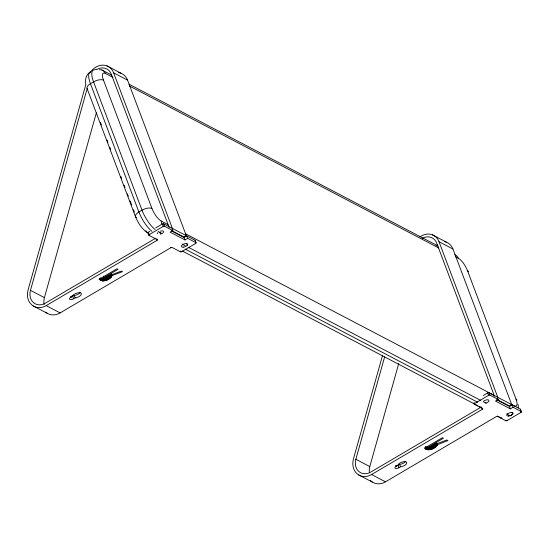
<?xml version="1.0" encoding="UTF-8"?>
<svg xmlns="http://www.w3.org/2000/svg" width="549" height="549" viewBox="0 0 549 549"><rect width="100%" height="100%" fill="white"/><g stroke="black" fill="none" stroke-linecap="round" stroke-linejoin="round"><path stroke-width="0.82" d="M111.317 274.026C113.032 279.427 102.889 282.9 99.053 279.345L117.006 268.777L118.049 269.319L103.836 277.691L103.233 276.085M437.306 444.779L447.915 440.572L446.776 439.982L429.229 446.605L443.441 438.232L442.398 437.69L424.446 448.259C428.35 451.806 438.287 448.355 436.709 442.94M157.24 233.696L157.776 232.618M85.843 84.471L28.088 289.893A15.756 13.169 -62.4 0 0 31.753 304.894A15.756 13.169 -62.4 0 0 46.185 305.621L60.115 312.916L170.897 247.702A0.954 0.419 -20.7 0 1 172.139 247.489L180.491 251.861A0.954 0.419 -20.7 0 0 181.733 251.648L195.725 243.413A0.954 0.419 -20.7 0 0 196.041 242.713L195.135 240.304L186.777 235.926L184.052 237.532L171.425 230.916M155.319 238.438L45.279 303.22A12.888 10.774 -62.4 0 1 33.468 302.616A12.888 10.774 -62.4 0 1 30.47 290.346L87.298 88.224M44.208 304.523A12.888 10.774 -62.4 0 1 44.4 297.64L96.356 112.84M382.468 355.677L353.481 458.806A15.756 13.169 -62.4 0 0 357.138 473.808A15.756 13.169 -62.4 0 0 371.577 474.535L385.508 481.83L496.282 416.616A0.954 0.419 -20.7 0 1 497.524 416.403L505.883 420.774A0.954 0.419 -20.7 0 0 507.125 420.561L521.118 412.326A0.954 0.419 -20.7 0 0 521.433 411.626L520.521 409.218L512.162 404.839L509.445 406.445L496.818 399.83M481.446 406.919L370.671 472.133A12.888 10.774 -62.4 0 1 358.854 471.529A12.888 10.774 -62.4 0 1 355.862 459.259L384.623 356.96M369.429 472.62A12.888 10.774 -62.4 0 1 369.793 466.554L398.78 363.431M89.844 72.242C86.001 74.76 84.944 79.653 85.781 83.942M427.108 449.59L426.202 447.181L430.402 446.865L435.378 443.983L436.283 446.392M101.091 280.415L100.186 278.014C103.473 279.386 107.069 277.293 109.67 275.358L110.575 277.767M46.185 305.621L156.966 240.407A0.954 0.419 -20.7 0 0 157.275 239.707L148.916 235.329L148.01 232.927A0.954 0.419 -20.7 0 1 148.326 232.227L149.795 231.355M155.69 227.89L162.319 223.985A0.954 0.419 -20.7 0 1 163.561 223.772L171.919 228.151L172.825 230.553L170.101 232.158L184.965 239.934L187.683 238.335L196.041 242.713M148.916 235.329A0.954 0.419 -20.7 0 1 149.232 234.629L163.225 226.394A0.954 0.419 -20.7 0 1 164.467 226.181L172.825 230.553M70.807 297.332L72.358 296.412A4.776 2.1 -20.7 0 1 77.759 292.871A4.776 2.1 -20.7 0 1 81.197 294.669A4.776 2.1 -20.7 0 1 75.144 297.874L73.593 298.786A2.862 1.263 -20.7 0 1 69.867 299.431A2.862 1.263 -20.7 0 1 70.807 297.332L70.505 296.529M70.855 297.091A2.862 1.263 -20.7 0 0 72.681 296.385L74.239 295.465A4.776 2.1 -20.7 0 0 80.154 292.487M118.495 72.557A15.756 13.169 -62.4 0 1 127.553 80.113L186.31 235.686L183.977 237.058L172.249 230.916M483.292 395.5L487.704 392.899A0.954 0.419 -20.7 0 1 488.946 392.686L497.305 397.064L498.218 399.466L495.493 401.072L510.35 408.847L513.075 407.248L521.433 411.626M371.577 474.535L482.351 409.321A0.954 0.419 -20.7 0 0 482.667 408.621L474.309 404.242A0.954 0.419 -20.7 0 1 474.624 403.542L488.617 395.307A0.954 0.419 -20.7 0 1 489.859 395.095L498.218 399.466M396.193 466.238L397.751 465.326A4.776 2.1 -20.7 0 1 403.151 461.784A4.776 2.1 -20.7 0 1 406.583 463.582A4.776 2.1 -20.7 0 1 400.537 466.787L398.979 467.7A2.862 1.263 -20.7 0 1 395.259 468.345A2.862 1.263 -20.7 0 1 396.193 466.238L395.891 465.442M395.355 466.122A2.862 1.263 -20.7 0 0 398.073 465.291L399.631 464.379A4.776 2.1 -20.7 0 0 405.546 461.4M444.697 241.622A15.756 13.169 -62.4 0 1 452.946 249.026L511.702 404.599L509.369 405.972L496.907 399.446M483.841 400.976L485.68 400.097A3.342 1.469 -20.7 0 1 488.967 400.619A3.342 1.469 -20.7 0 1 485.92 403.131L485.618 402.328M103.836 277.691L121.391 271.069L122.523 271.659L111.927 275.632M96.35 69.16L93.975 69.998A19.098 6.259 59.5 0 0 93.556 81.87L142.013 210.185A19.098 6.259 59.5 0 0 155.051 229.53M106.931 65.88L120.862 73.175M432.324 234.794L446.255 242.088M372.394 482.091L358.463 474.796M47.008 313.177L33.077 305.882M419.923 236.88A15.756 13.169 -62.4 0 1 439.015 241.732L452.946 249.026M89.892 72.948A15.756 13.169 -62.4 0 1 102.752 65.132A15.756 13.169 -62.4 0 1 113.622 72.818L127.553 80.113M101.888 69.984L111.694 75.117M129.036 84.196L438.191 246.069M99.348 69.785A7.638 6.382 -62.4 0 1 105.422 73.449L112.964 77.395M129.557 86.083L438.706 247.956M455.299 256.644L458.312 258.222A11.46 3.754 59.5 0 1 467.522 270.76A7.638 3.363 -20.7 0 1 468.469 271.782M105.422 73.449A11.46 3.754 59.5 0 0 103.487 80.154L151.949 208.462A11.46 3.754 59.5 0 0 161.152 221.007L167.939 224.562M185.281 233.641L494.436 395.513M511.023 404.194L514.042 405.78A11.46 3.754 59.5 0 0 515.978 399.068L467.522 270.76M511.702 404.599L497.771 397.304L439.015 241.732M186.31 235.686L172.379 228.391L113.622 72.818M158.112 231.479L161.125 233.057M182.241 244.113L185.253 245.691M188.273 247.27L480.835 400.454M483.099 401.642L486.112 403.22M510.241 415.854L507.228 414.275L506.912 413.472M185.164 249.102L477.726 402.287M182.316 250.996L477.898 405.759M479.407 406.548L480.917 407.337M498.259 416.416L502.026 418.393A7.638 6.382 -62.4 0 1 500.53 417.645M355.862 459.259L369.793 466.554M30.47 290.346L44.4 297.64M147.008 232.337C141.422 228.659 138.012 222.599 135.452 216.594L86.989 88.286A7.638 3.363 -20.7 0 1 90.448 83.702L93.556 81.87A7.638 3.363 -20.7 0 1 103.487 80.154M520.665 411.119L520.816 411.524M520.967 411.922L521.118 412.326M512.162 404.839L513.075 407.248M512.066 412.628L512.677 414.234M509.445 406.445L510.35 408.847M506.974 420.163L507.125 420.561M505.732 420.376L505.883 420.774M494.532 396.275L436.681 243.104A12.888 10.774 -62.4 0 0 422.099 238.458M488.946 392.686L489.859 395.095M497.373 415.998L497.524 416.403M487.704 392.899L488.617 395.307M482.516 408.223L482.667 408.621M481.748 407.715L482.351 409.321M474.322 402.74L474.624 403.542M473.856 403.041L474.309 404.242M436.681 443.304L437.285 444.903M436.64 443.427L437.251 445.033M436.537 443.688L437.141 445.294M436.084 443.153L436.99 445.562M436.187 444.223L436.798 445.829M435.652 443.709L436.558 446.111M435.062 444.271L435.968 446.68M434.712 444.56L435.618 446.961M434.341 444.834L435.247 447.236M433.95 445.102L434.856 447.504M433.538 445.363L434.444 447.764M432.983 445.685L433.895 448.094M432.687 445.857L433.593 448.259M432.379 446.014L433.291 448.423M432.104 446.159L433.01 448.56M431.823 446.296L432.729 448.698M431.349 446.502L432.255 448.91M430.869 446.701L431.775 449.103M430.402 446.865L431.315 449.274M429.936 447.016L430.848 449.418M429.496 447.133L430.409 449.535M429.064 447.229L429.977 449.638M428.639 447.305L429.544 449.713M428.227 447.353L429.133 449.761M427.925 447.38L428.838 449.782M427.637 447.387L428.543 449.789M427.355 447.38L428.268 449.789M427.156 447.366L428.069 449.775M426.964 447.346L427.877 449.755M426.738 447.311L427.644 449.72M426.518 447.27L427.431 449.679M425.907 447.071L426.82 449.48M425.571 446.927L426.484 449.329M425.365 446.817L426.271 449.226M425.255 447.401L425.859 449M425.077 447.305L425.681 448.904M399.631 464.379L400.537 466.787M398.073 465.291L398.979 467.7M195.574 243.008L195.725 243.413M186.777 235.926L187.683 238.335M186.681 243.715L187.284 245.321M184.052 237.532L184.965 239.934M181.582 251.25L181.733 251.648M180.189 251.065L180.34 251.463M169.14 227.361L111.289 74.19A12.888 10.774 -62.4 0 0 96.706 69.545M163.561 223.772L164.467 226.181M162.319 223.985L163.225 226.394M170.739 247.304L170.897 247.702M159.924 232.611L160.528 234.217A3.342 1.469 -20.7 0 0 163.575 231.705A3.342 1.469 -20.7 0 0 160.287 231.184M156.973 238.904L157.275 239.707M156.513 239.206L156.966 240.407M148.326 232.227L149.232 234.629M100.501 122.571L101.4 124.952M107.082 140.002L107.981 142.376M109.779 147.125L110.672 149.5M120.842 176.435L121.741 178.809M124.136 185.143L125.035 187.518M127.423 193.859L128.322 196.233M130.12 200.982L131.616 204.949M133.407 209.697L134.306 212.072M111.323 274.143L111.927 275.749M111.289 274.39L111.859 276.12M111.145 274.774L111.749 276.38M110.994 275.042L111.598 276.648M110.5 274.514L111.406 276.916M111.166 277.197L110.26 274.795L110.898 277.478M109.32 275.646L110.232 278.048M108.949 275.921L109.862 278.322M108.558 276.188L109.464 278.59M108.146 276.449L109.052 278.851M107.597 276.771L108.503 279.18M107.295 276.943L108.201 279.345M106.993 277.101L107.899 279.51M106.712 277.245L107.625 279.647M106.431 277.382L107.336 279.784M105.957 277.588L106.87 279.997M105.477 277.787L106.382 280.196M105.017 277.952L105.923 280.361M104.543 278.103L105.456 280.505M104.111 278.219L105.017 280.621M103.672 278.316L104.585 280.724M103.246 278.391L104.159 280.8M102.835 278.446L103.747 280.848M102.533 278.467L103.445 280.868M102.244 278.473L103.157 280.875M101.97 278.467L102.876 280.875M101.764 278.453L102.677 280.862M101.572 278.432L102.485 280.841M101.345 278.398L102.251 280.807M101.133 278.357L102.039 280.765M100.81 278.268L101.723 280.676M100.515 278.158L101.428 280.566M100.275 278.707L100.879 280.313M99.87 278.487L100.474 280.093M99.685 278.391L100.289 279.99M74.239 295.465L75.144 297.874M72.681 296.385L73.593 298.786M72.056 295.609L72.358 296.412M518.139 404.435L518.338 407.838M512.437 413.967A7.638 6.382 -62.4 0 1 510.838 415.469M148.367 233.311A7.638 6.382 -62.4 0 1 145.869 230.765M161.152 221.007A7.638 6.382 -62.4 0 1 161.605 223.738M151.943 231.362A19.098 6.259 59.5 0 1 138.904 212.01L90.448 83.702A19.098 6.259 59.5 0 1 90.86 71.83M136.399 217.617A7.638 3.363 -20.7 0 1 138.904 212.01L142.013 210.185A7.638 3.363 -20.7 0 1 151.949 208.462M515.978 399.068A7.638 3.363 -20.7 0 1 516.925 400.091M454.778 254.757A7.638 6.382 -62.4 0 1 458.312 258.222M385.508 481.83A15.756 13.169 -62.4 0 1 370.458 480.526M520.521 409.218A0.954 0.419 -20.7 0 1 520.212 409.918M436.03 245.746A12.888 10.774 -62.4 0 1 437.505 245.005M60.115 312.916A15.756 13.169 -62.4 0 1 45.677 312.182M195.135 240.304A0.954 0.419 -20.7 0 1 195.08 240.812M508.628 416.06A3.342 1.469 -20.7 0 0 513.095 413.171A3.342 1.469 -20.7 0 0 508.099 413.534A3.342 1.469 -20.7 0 0 508.628 416.06M183.236 247.146A3.342 1.469 -20.7 0 0 187.71 244.257A3.342 1.469 -20.7 0 0 182.714 244.628A3.342 1.469 -20.7 0 0 183.236 247.146"/></g></svg>
